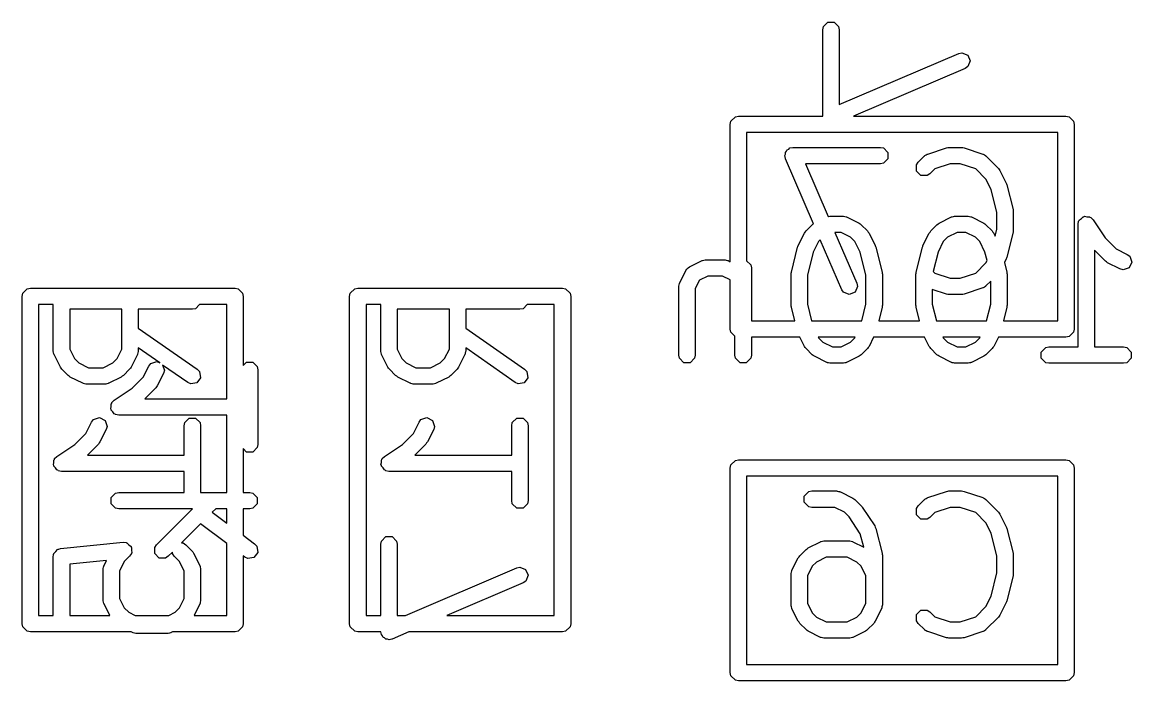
# Model space of a CAD drawing. Header units: inches. Extents: x 0.38 to 5.39, y 0.07 to 3.28.
# Drawn here: x 2.9493 to 3.2161, y 1.2697 to 1.4282 of the extents above; entities that cross this region are included whole.
import ezdxf

# ---------------------------------------------------------------- set-up
doc = ezdxf.new("R2010")
doc.units = ezdxf.units.IN
doc.header["$MEASUREMENT"] = 0
doc.layers.add('BLACK', color=250, linetype='CONTINUOUS')

msp = doc.modelspace()

# ---------------------------------------------------------------- linework, layer by layer
at = {"layer": 'BLACK', "linetype": 'CONTINUOUS'}
for p, q in [((3.14192, 1.42712), (3.14298, 1.42819)), ((3.14298, 1.42819), (3.14449, 1.42819)), ((3.14449, 1.42819), (3.14555, 1.42712)), ((3.14177, 1.42637), (3.14192, 1.42712)), ((3.14177, 1.40555), (3.14177, 1.42637)), ((3.14555, 1.42712), (3.1457, 1.42637)), ((3.1457, 1.42637), (3.1457, 1.40836)), ((3.1457, 1.40836), (3.17446, 1.42068)), ((3.17446, 1.42068), (3.17521, 1.42084)), ((3.17521, 1.42084), (3.17661, 1.42028)), ((3.17661, 1.42028), (3.1772, 1.4189)), ((3.17601, 1.41706), (3.14915, 1.40555)), ((3.17664, 1.4175), (3.17601, 1.41706)), ((3.1772, 1.4189), (3.17664, 1.4175)), ((3.11953, 1.40358), (3.11968, 1.40434)), ((3.11953, 1.37057), (3.11953, 1.40358)), ((3.11968, 1.40434), (3.12074, 1.4054)), ((3.12074, 1.4054), (3.1215, 1.40555)), ((3.1215, 1.40555), (3.14177, 1.40555)), ((3.14915, 1.40555), (3.20024, 1.40555)), ((3.20024, 1.40555), (3.20099, 1.4054)), ((3.20099, 1.4054), (3.20205, 1.40434)), ((3.20205, 1.40434), (3.2022, 1.40358)), ((3.2022, 1.40358), (3.2022, 1.35437)), ((3.12346, 1.40161), (3.12346, 1.3708)), ((3.19827, 1.40161), (3.12346, 1.40161)), ((3.19827, 1.35634), (3.19827, 1.40161)), ((3.13265, 1.39608), (3.1328, 1.39646)), ((3.1328, 1.39538), (3.13265, 1.39608)), ((3.1328, 1.39686), (3.13307, 1.39713)), ((3.1328, 1.39646), (3.1328, 1.39686)), ((3.13307, 1.39713), (3.13321, 1.39748)), ((3.13321, 1.39748), (3.13358, 1.39764)), ((3.13358, 1.39764), (3.13387, 1.39793)), ((3.13387, 1.39793), (3.13458, 1.39807)), ((3.13458, 1.39807), (3.1346, 1.39807)), ((3.1346, 1.39807), (3.1346, 1.39807)), ((3.1346, 1.39807), (3.13462, 1.39807)), ((3.13462, 1.39807), (3.15562, 1.39807)), ((3.15562, 1.39807), (3.15637, 1.39793)), ((3.15637, 1.39793), (3.15744, 1.39686)), ((3.15744, 1.39686), (3.15744, 1.39535)), ((3.16472, 1.3945), (3.16622, 1.396)), ((3.16622, 1.396), (3.16631, 1.39605)), ((3.16631, 1.39605), (3.16633, 1.39609)), ((3.16633, 1.39609), (3.1666, 1.39625)), ((3.1666, 1.39625), (3.16686, 1.39643)), ((3.16686, 1.39643), (3.16691, 1.39643)), ((3.16691, 1.39643), (3.16699, 1.39647)), ((3.16699, 1.39647), (3.17149, 1.39797)), ((3.17149, 1.39797), (3.17181, 1.39801)), ((3.17181, 1.39801), (3.17211, 1.39807)), ((3.17211, 1.39807), (3.17511, 1.39807)), ((3.17511, 1.39807), (3.17542, 1.39801)), ((3.17542, 1.39801), (3.17574, 1.39797)), ((3.17574, 1.39797), (3.18024, 1.39647)), ((3.18024, 1.39647), (3.18032, 1.39643)), ((3.18032, 1.39643), (3.18037, 1.39643)), ((3.18037, 1.39643), (3.18063, 1.39625)), ((3.18063, 1.39625), (3.1809, 1.39609)), ((3.1809, 1.39609), (3.18092, 1.39605)), ((3.18092, 1.39605), (3.18101, 1.396)), ((3.18101, 1.396), (3.18401, 1.393)), ((3.1328, 1.39535), (3.1328, 1.39538)), ((3.13281, 1.39535), (3.1328, 1.39535)), ((3.13281, 1.39533), (3.13281, 1.39535)), ((3.13952, 1.37967), (3.13281, 1.39533)), ((3.15562, 1.39414), (3.1376, 1.39414)), ((3.1376, 1.39414), (3.14305, 1.38143)), ((3.15637, 1.39429), (3.15562, 1.39414)), ((3.15744, 1.39535), (3.15637, 1.39429)), ((3.1643, 1.39386), (3.16472, 1.3945)), ((3.1643, 1.39235), (3.1643, 1.39386)), ((3.16868, 1.39289), (3.16751, 1.39171)), ((3.17243, 1.39414), (3.16868, 1.39289)), ((3.17479, 1.39414), (3.17243, 1.39414)), ((3.17855, 1.39289), (3.17479, 1.39414)), ((3.181, 1.39044), (3.17855, 1.39289)), ((3.18401, 1.393), (3.18418, 1.39274)), ((3.16536, 1.39129), (3.1643, 1.39235)), ((3.16687, 1.39129), (3.16536, 1.39129)), ((3.16751, 1.39171), (3.16687, 1.39129)), ((3.18226, 1.38792), (3.181, 1.39044)), ((3.18418, 1.39274), (3.18437, 1.39249)), ((3.18437, 1.39249), (3.18587, 1.38949)), ((3.18364, 1.38237), (3.18226, 1.38792)), ((3.18587, 1.38949), (3.18593, 1.38928)), ((3.18593, 1.38928), (3.18602, 1.38908)), ((3.18602, 1.38908), (3.18752, 1.38309)), ((3.18364, 1.37835), (3.18364, 1.38237)), ((3.18752, 1.38309), (3.18753, 1.38284)), ((3.18753, 1.38284), (3.18758, 1.38261)), ((3.18758, 1.38261), (3.18758, 1.37811)), ((3.13923, 1.37946), (3.13949, 1.37964)), ((3.13949, 1.37964), (3.13952, 1.37967)), ((3.14305, 1.38143), (3.14317, 1.38145)), ((3.14317, 1.38145), (3.14348, 1.38153)), ((3.14348, 1.38153), (3.14352, 1.38152)), ((3.14352, 1.38152), (3.14362, 1.38154)), ((3.14362, 1.38154), (3.14662, 1.38154)), ((3.14662, 1.38154), (3.14671, 1.38152)), ((3.14671, 1.38152), (3.14676, 1.38153)), ((3.14676, 1.38153), (3.14706, 1.38145)), ((3.14706, 1.38145), (3.14737, 1.38139)), ((3.14737, 1.38139), (3.1474, 1.38136)), ((3.1474, 1.38136), (3.1475, 1.38133)), ((3.1475, 1.38133), (3.1505, 1.37983)), ((3.1505, 1.37983), (3.15075, 1.37964)), ((3.15075, 1.37964), (3.15101, 1.37946)), ((3.16922, 1.37946), (3.16949, 1.37964)), ((3.16949, 1.37964), (3.16973, 1.37983)), ((3.16973, 1.37983), (3.17273, 1.38133)), ((3.17273, 1.38133), (3.17283, 1.38136)), ((3.17283, 1.38136), (3.17286, 1.38139)), ((3.17286, 1.38139), (3.17317, 1.38145)), ((3.17317, 1.38145), (3.17347, 1.38153)), ((3.17347, 1.38153), (3.17352, 1.38152)), ((3.17352, 1.38152), (3.17361, 1.38154)), ((3.17361, 1.38154), (3.17661, 1.38154)), ((3.17661, 1.38154), (3.17671, 1.38152)), ((3.17671, 1.38152), (3.17675, 1.38153)), ((3.17675, 1.38153), (3.17706, 1.38145)), ((3.17706, 1.38145), (3.17737, 1.38139)), ((3.17737, 1.38139), (3.1774, 1.38136)), ((3.1774, 1.38136), (3.17749, 1.38133)), ((3.17749, 1.38133), (3.18049, 1.37983)), ((3.18049, 1.37983), (3.18074, 1.37964)), ((3.18074, 1.37964), (3.18101, 1.37946)), ((3.20314, 1.37957), (3.20329, 1.38032)), ((3.20314, 1.35004), (3.20314, 1.37957)), ((3.20329, 1.38032), (3.20344, 1.38047)), ((3.20344, 1.38047), (3.20348, 1.38067)), ((3.20348, 1.38067), (3.20395, 1.38098)), ((3.20395, 1.38098), (3.20436, 1.38139)), ((3.20436, 1.38139), (3.20456, 1.38139)), ((3.20456, 1.38139), (3.20473, 1.3815)), ((3.20473, 1.3815), (3.20529, 1.38139)), ((3.20529, 1.38139), (3.20586, 1.38139)), ((3.20586, 1.38139), (3.20601, 1.38125)), ((3.20601, 1.38125), (3.20621, 1.38121)), ((3.20621, 1.38121), (3.20675, 1.38066)), ((3.20675, 1.38066), (3.20964, 1.37633)), ((3.13586, 1.37445), (3.13736, 1.37745)), ((3.13736, 1.37745), (3.13755, 1.3777)), ((3.13755, 1.3777), (3.13773, 1.37796)), ((3.13773, 1.37796), (3.13923, 1.37946)), ((3.14615, 1.3776), (3.14469, 1.3776)), ((3.14469, 1.3776), (3.14993, 1.36539)), ((3.14845, 1.37645), (3.14615, 1.3776)), ((3.15101, 1.37946), (3.15251, 1.37796)), ((3.15251, 1.37796), (3.15268, 1.3777)), ((3.15268, 1.3777), (3.15288, 1.37745)), ((3.15288, 1.37745), (3.15438, 1.37445)), ((3.16585, 1.37445), (3.16735, 1.37745)), ((3.16735, 1.37745), (3.16755, 1.3777)), ((3.16755, 1.3777), (3.16772, 1.37796)), ((3.16772, 1.37796), (3.16922, 1.37946)), ((3.17408, 1.3776), (3.17178, 1.37645)), ((3.17615, 1.3776), (3.17408, 1.3776)), ((3.17845, 1.37645), (3.17615, 1.3776)), ((3.18101, 1.37946), (3.18251, 1.37796)), ((3.18251, 1.37796), (3.18268, 1.3777)), ((3.18268, 1.3777), (3.18287, 1.37745)), ((3.18287, 1.37745), (3.18324, 1.37672)), ((3.18324, 1.37672), (3.18364, 1.37835)), ((3.18752, 1.37763), (3.18602, 1.37163)), ((3.18753, 1.37787), (3.18752, 1.37763)), ((3.18758, 1.37811), (3.18753, 1.37787)), ((3.13571, 1.37405), (3.1358, 1.37424)), ((3.1358, 1.37424), (3.13586, 1.37445)), ((3.14074, 1.37541), (3.13948, 1.37288)), ((3.14117, 1.37583), (3.14074, 1.37541)), ((3.14631, 1.36383), (3.14117, 1.37583)), ((3.1495, 1.37541), (3.14845, 1.37645)), ((3.15076, 1.37288), (3.1495, 1.37541)), ((3.15438, 1.37445), (3.15443, 1.37424)), ((3.15443, 1.37424), (3.15453, 1.37405)), ((3.16571, 1.37405), (3.1658, 1.37424)), ((3.1658, 1.37424), (3.16585, 1.37445)), ((3.17073, 1.37541), (3.16947, 1.37288)), ((3.17178, 1.37645), (3.17073, 1.37541)), ((3.1795, 1.37541), (3.17845, 1.37645)), ((3.18076, 1.37288), (3.1795, 1.37541)), ((3.20964, 1.37633), (3.21228, 1.37369)), ((3.13421, 1.36805), (3.13571, 1.37405)), ((3.13948, 1.37288), (3.13809, 1.36733)), ((3.15215, 1.36733), (3.15076, 1.37288)), ((3.15453, 1.37405), (3.15603, 1.36805)), ((3.16421, 1.36805), (3.16571, 1.37405)), ((3.16947, 1.37288), (3.1683, 1.36821)), ((3.18127, 1.37083), (3.18076, 1.37288)), ((3.18602, 1.37163), (3.18593, 1.37144)), ((3.20972, 1.37068), (3.20708, 1.37332)), ((3.20708, 1.37332), (3.20708, 1.35004)), ((3.21228, 1.37369), (3.21499, 1.37233)), ((3.21499, 1.37233), (3.2156, 1.37186)), ((3.2156, 1.37186), (3.21607, 1.37043)), ((3.1091, 1.36876), (3.10914, 1.36886)), ((3.10914, 1.36886), (3.10925, 1.36895)), ((3.10925, 1.36895), (3.10933, 1.36906)), ((3.10933, 1.36906), (3.10943, 1.36909)), ((3.10943, 1.36909), (3.10974, 1.36933)), ((3.10974, 1.36933), (3.11274, 1.37083)), ((3.11274, 1.37083), (3.11284, 1.37086)), ((3.11284, 1.37086), (3.11287, 1.37089)), ((3.11287, 1.37089), (3.11318, 1.37095)), ((3.11318, 1.37095), (3.11348, 1.37104)), ((3.11348, 1.37104), (3.11353, 1.37102)), ((3.11353, 1.37102), (3.11362, 1.37104)), ((3.11362, 1.37104), (3.11812, 1.37104)), ((3.11812, 1.37104), (3.11822, 1.37102)), ((3.11822, 1.37102), (3.11826, 1.37104)), ((3.11826, 1.37104), (3.11857, 1.37095)), ((3.11857, 1.37095), (3.11887, 1.37089)), ((3.11887, 1.37089), (3.11891, 1.37086)), ((3.11891, 1.37086), (3.119, 1.37083)), ((3.119, 1.37083), (3.11953, 1.37057)), ((3.12346, 1.3708), (3.12444, 1.36983)), ((3.12444, 1.36983), (3.12459, 1.36907)), ((3.12459, 1.36907), (3.12459, 1.35634)), ((3.17855, 1.36783), (3.181, 1.37028)), ((3.181, 1.37028), (3.18127, 1.37083)), ((3.18587, 1.37123), (3.18544, 1.37037)), ((3.18544, 1.37037), (3.18602, 1.36805)), ((3.18593, 1.37144), (3.18587, 1.37123)), ((3.20998, 1.3705), (3.20972, 1.37068)), ((3.21023, 1.37031), (3.20998, 1.3705)), ((3.21323, 1.36881), (3.21023, 1.37031)), ((3.21397, 1.36861), (3.21323, 1.36881)), ((3.2154, 1.36909), (3.21397, 1.36861)), ((3.21607, 1.37043), (3.2154, 1.36909)), ((3.10736, 1.36545), (3.10886, 1.36845)), ((3.10886, 1.36845), (3.1091, 1.36876)), ((3.11409, 1.3671), (3.11209, 1.36611)), ((3.11766, 1.3671), (3.11409, 1.3671)), ((3.11953, 1.36617), (3.11766, 1.3671)), ((3.11953, 1.35437), (3.11953, 1.36617)), ((3.13415, 1.36757), (3.1342, 1.36781)), ((3.13415, 1.36007), (3.13415, 1.36757)), ((3.1342, 1.36781), (3.13421, 1.36805)), ((3.13809, 1.36733), (3.13809, 1.36032)), ((3.15215, 1.36032), (3.15215, 1.36733)), ((3.15603, 1.36805), (3.15604, 1.36781)), ((3.15604, 1.36781), (3.15609, 1.36757)), ((3.15609, 1.36757), (3.15609, 1.36007)), ((3.16415, 1.36757), (3.16419, 1.36781)), ((3.16415, 1.36007), (3.16415, 1.36757)), ((3.16419, 1.36781), (3.16421, 1.36805)), ((3.1683, 1.36821), (3.16868, 1.36783)), ((3.16868, 1.36783), (3.17243, 1.36658)), ((3.17243, 1.36658), (3.17479, 1.36658)), ((3.17479, 1.36658), (3.17855, 1.36783)), ((3.18602, 1.36805), (3.18603, 1.36781)), ((3.18603, 1.36781), (3.18608, 1.36757)), ((3.18608, 1.36757), (3.18608, 1.36007)), ((2.9494, 1.36296), (2.95047, 1.36402)), ((2.95047, 1.36402), (2.95122, 1.36417)), ((2.95122, 1.36417), (3.00043, 1.36417)), ((3.00043, 1.36417), (3.00119, 1.36402)), ((3.00119, 1.36402), (3.00225, 1.36296)), ((3.02814, 1.36296), (3.02921, 1.36402)), ((3.02921, 1.36402), (3.02996, 1.36417)), ((3.02996, 1.36417), (3.07917, 1.36417)), ((3.07917, 1.36417), (3.07993, 1.36402)), ((3.07993, 1.36402), (3.08099, 1.36296)), ((3.10715, 1.36457), (3.10717, 1.36467)), ((3.10715, 1.34807), (3.10715, 1.36457)), ((3.10716, 1.36471), (3.10724, 1.36502)), ((3.10717, 1.36467), (3.10716, 1.36471)), ((3.10724, 1.36502), (3.1073, 1.36533)), ((3.1073, 1.36533), (3.10734, 1.36536)), ((3.10734, 1.36536), (3.10736, 1.36545)), ((3.11209, 1.36611), (3.11109, 1.36411)), ((3.11109, 1.36411), (3.11109, 1.34807)), ((3.14674, 1.3632), (3.14631, 1.36383)), ((3.15009, 1.36463), (3.14953, 1.36324)), ((3.14993, 1.36539), (3.15009, 1.36463)), ((3.17149, 1.36274), (3.16808, 1.36388)), ((3.16808, 1.36388), (3.16808, 1.36032)), ((3.18024, 1.36424), (3.17574, 1.36274)), ((3.18032, 1.36429), (3.18024, 1.36424)), ((3.18037, 1.36429), (3.18032, 1.36429)), ((3.18063, 1.36447), (3.18037, 1.36429)), ((3.1809, 1.36462), (3.18063, 1.36447)), ((3.18092, 1.36466), (3.1809, 1.36462)), ((3.18101, 1.36472), (3.18092, 1.36466)), ((3.18214, 1.36586), (3.18101, 1.36472)), ((3.18214, 1.36032), (3.18214, 1.36586)), ((2.94925, 1.3622), (2.9494, 1.36296)), ((2.94925, 1.28346), (2.94925, 1.3622)), ((3.00225, 1.36296), (3.0024, 1.3622)), ((3.0024, 1.3622), (3.0024, 1.34558)), ((3.02799, 1.3622), (3.02814, 1.36296)), ((3.02799, 1.28346), (3.02799, 1.3622)), ((3.08099, 1.36296), (3.08114, 1.3622)), ((3.08114, 1.3622), (3.08114, 1.28346)), ((3.14814, 1.36264), (3.14674, 1.3632)), ((3.14953, 1.36324), (3.14814, 1.36264)), ((3.17181, 1.3627), (3.17149, 1.36274)), ((3.17211, 1.36264), (3.17181, 1.3627)), ((3.17511, 1.36264), (3.17211, 1.36264)), ((3.17542, 1.3627), (3.17511, 1.36264)), ((3.17574, 1.36274), (3.17542, 1.3627)), ((2.95319, 1.36024), (2.95319, 1.28543)), ((2.95673, 1.36024), (2.95319, 1.36024)), ((2.95673, 1.34908), (2.95673, 1.36024)), ((2.97323, 1.35911), (2.96067, 1.35911)), ((2.96067, 1.35911), (2.96067, 1.34955)), ((2.97323, 1.34955), (2.97323, 1.35911)), ((2.99019, 1.35911), (2.97716, 1.35911)), ((2.97716, 1.35911), (2.97716, 1.35461)), ((2.99095, 1.35926), (2.99019, 1.35911)), ((2.99192, 1.36024), (2.99095, 1.35926)), ((2.99846, 1.36024), (2.99192, 1.36024)), ((2.99846, 1.33755), (2.99846, 1.36024)), ((3.03547, 1.36024), (3.03193, 1.36024)), ((3.03193, 1.36024), (3.03193, 1.28543)), ((3.03547, 1.34908), (3.03547, 1.36024)), ((3.05197, 1.35911), (3.03941, 1.35911)), ((3.03941, 1.35911), (3.03941, 1.34955)), ((3.05197, 1.34955), (3.05197, 1.35911)), ((3.06893, 1.35911), (3.0559, 1.35911)), ((3.0559, 1.35911), (3.0559, 1.35461)), ((3.06969, 1.35926), (3.06893, 1.35911)), ((3.07066, 1.36024), (3.06969, 1.35926)), ((3.0772, 1.36024), (3.07066, 1.36024)), ((3.0772, 1.28543), (3.0772, 1.36024)), ((3.1342, 1.35984), (3.13415, 1.36007)), ((3.13421, 1.3596), (3.1342, 1.35984)), ((3.13502, 1.35634), (3.13421, 1.3596)), ((3.13809, 1.36032), (3.13908, 1.35634)), ((3.15115, 1.35634), (3.15215, 1.36032)), ((3.15603, 1.3596), (3.15521, 1.35634)), ((3.15604, 1.35984), (3.15603, 1.3596)), ((3.15609, 1.36007), (3.15604, 1.35984)), ((3.16419, 1.35984), (3.16415, 1.36007)), ((3.16421, 1.3596), (3.16419, 1.35984)), ((3.16502, 1.35634), (3.16421, 1.3596)), ((3.16808, 1.36032), (3.16908, 1.35634)), ((3.18115, 1.35634), (3.18214, 1.36032)), ((3.18602, 1.3596), (3.18521, 1.35634)), ((3.18603, 1.35984), (3.18602, 1.3596)), ((3.18608, 1.36007), (3.18603, 1.35984)), ((3.12459, 1.35634), (3.13502, 1.35634)), ((3.13908, 1.35634), (3.15115, 1.35634)), ((3.15521, 1.35634), (3.16502, 1.35634)), ((3.16908, 1.35634), (3.18115, 1.35634)), ((3.18521, 1.35634), (3.19827, 1.35634)), ((2.97716, 1.35461), (2.99132, 1.34469)), ((3.0559, 1.35461), (3.07006, 1.34469)), ((3.11968, 1.35362), (3.11953, 1.35437)), ((3.12065, 1.35264), (3.11968, 1.35362)), ((3.20205, 1.35362), (3.20099, 1.35255)), ((3.2022, 1.35437), (3.20205, 1.35362)), ((3.12065, 1.34807), (3.12065, 1.35264)), ((3.13625, 1.3524), (3.12459, 1.3524)), ((3.12459, 1.3524), (3.12459, 1.34807)), ((3.13736, 1.35019), (3.13625, 1.3524)), ((3.13755, 1.34995), (3.13736, 1.35019)), ((3.14066, 1.3524), (3.14074, 1.35224)), ((3.14958, 1.3524), (3.14066, 1.3524)), ((3.14074, 1.35224), (3.14178, 1.35119)), ((3.14178, 1.35119), (3.14408, 1.35004)), ((3.14615, 1.35004), (3.14845, 1.35119)), ((3.14845, 1.35119), (3.1495, 1.35224)), ((3.1495, 1.35224), (3.14958, 1.3524)), ((3.15288, 1.35019), (3.15268, 1.34995)), ((3.15398, 1.3524), (3.15288, 1.35019)), ((3.16625, 1.3524), (3.15398, 1.3524)), ((3.16735, 1.35019), (3.16625, 1.3524)), ((3.16755, 1.34995), (3.16735, 1.35019)), ((3.17065, 1.3524), (3.17073, 1.35224)), ((3.17958, 1.3524), (3.17065, 1.3524)), ((3.17073, 1.35224), (3.17178, 1.35119)), ((3.17178, 1.35119), (3.17408, 1.35004)), ((3.17615, 1.35004), (3.17845, 1.35119)), ((3.17845, 1.35119), (3.1795, 1.35224)), ((3.1795, 1.35224), (3.17958, 1.3524)), ((3.18287, 1.35019), (3.18268, 1.34995)), ((3.18398, 1.3524), (3.18287, 1.35019)), ((3.20024, 1.3524), (3.18398, 1.3524)), ((3.20099, 1.35255), (3.20024, 1.3524)), ((2.95675, 1.34898), (2.95673, 1.34908)), ((2.95673, 1.34894), (2.95675, 1.34898)), ((2.95682, 1.34864), (2.95673, 1.34894)), ((2.95688, 1.34833), (2.95682, 1.34864)), ((2.95691, 1.3483), (2.95688, 1.34833)), ((2.95694, 1.3482), (2.95691, 1.3483)), ((2.95844, 1.3452), (2.95694, 1.3482)), ((2.96067, 1.34955), (2.96181, 1.34725)), ((2.97208, 1.34725), (2.97323, 1.34955)), ((2.97696, 1.3482), (2.97546, 1.3452)), ((2.97698, 1.3483), (2.97696, 1.3482)), ((2.97701, 1.34833), (2.97698, 1.3483)), ((2.97707, 1.34864), (2.97701, 1.34833)), ((2.97716, 1.34894), (2.97707, 1.34864)), ((2.97716, 1.34908), (2.97714, 1.34898)), ((2.97714, 1.34898), (2.97716, 1.34894)), ((2.98231, 1.3462), (2.97716, 1.3498)), ((2.97716, 1.3498), (2.97716, 1.34908)), ((3.03549, 1.34898), (3.03547, 1.34908)), ((3.03547, 1.34894), (3.03549, 1.34898)), ((3.03556, 1.34864), (3.03547, 1.34894)), ((3.03562, 1.34833), (3.03556, 1.34864)), ((3.03565, 1.3483), (3.03562, 1.34833)), ((3.03568, 1.3482), (3.03565, 1.3483)), ((3.03718, 1.3452), (3.03568, 1.3482)), ((3.03941, 1.34955), (3.04055, 1.34725)), ((3.05082, 1.34725), (3.05197, 1.34955)), ((3.0557, 1.3482), (3.0542, 1.3452)), ((3.05572, 1.3483), (3.0557, 1.3482)), ((3.05575, 1.34833), (3.05572, 1.3483)), ((3.05581, 1.34864), (3.05575, 1.34833)), ((3.0559, 1.34894), (3.05581, 1.34864)), ((3.0559, 1.34908), (3.05588, 1.34898)), ((3.05588, 1.34898), (3.0559, 1.34894)), ((3.0678, 1.34147), (3.0559, 1.3498)), ((3.0559, 1.3498), (3.0559, 1.34908)), ((3.1073, 1.34732), (3.10715, 1.34807)), ((3.11109, 1.34807), (3.11094, 1.34732)), ((3.1208, 1.34732), (3.12065, 1.34807)), ((3.12459, 1.34807), (3.12444, 1.34732)), ((3.13773, 1.34968), (3.13755, 1.34995)), ((3.13923, 1.34818), (3.13773, 1.34968)), ((3.13949, 1.34801), (3.13923, 1.34818)), ((3.13974, 1.34781), (3.13949, 1.34801)), ((3.14274, 1.34631), (3.13974, 1.34781)), ((3.14408, 1.35004), (3.14615, 1.35004)), ((3.1505, 1.34781), (3.1475, 1.34631)), ((3.15075, 1.34801), (3.1505, 1.34781)), ((3.15101, 1.34818), (3.15075, 1.34801)), ((3.15251, 1.34968), (3.15101, 1.34818)), ((3.15268, 1.34995), (3.15251, 1.34968)), ((3.16772, 1.34968), (3.16755, 1.34995)), ((3.16922, 1.34818), (3.16772, 1.34968)), ((3.16949, 1.34801), (3.16922, 1.34818)), ((3.16973, 1.34781), (3.16949, 1.34801)), ((3.17273, 1.34631), (3.16973, 1.34781)), ((3.17408, 1.35004), (3.17615, 1.35004)), ((3.18049, 1.34781), (3.17749, 1.34631)), ((3.18074, 1.34801), (3.18049, 1.34781)), ((3.18101, 1.34818), (3.18074, 1.34801)), ((3.18251, 1.34968), (3.18101, 1.34818)), ((3.18268, 1.34995), (3.18251, 1.34968)), ((3.19429, 1.34883), (3.19536, 1.34989)), ((3.19429, 1.34732), (3.19429, 1.34883)), ((3.19536, 1.34989), (3.19611, 1.35004)), ((3.19611, 1.35004), (3.20314, 1.35004)), ((3.20708, 1.35004), (3.21411, 1.35004)), ((3.21411, 1.35004), (3.21486, 1.34989)), ((3.21486, 1.34989), (3.21593, 1.34883)), ((3.21593, 1.34883), (3.21593, 1.34732)), ((2.95863, 1.34495), (2.95844, 1.3452)), ((2.9588, 1.34469), (2.95863, 1.34495)), ((2.96181, 1.34725), (2.96286, 1.3462)), ((2.96286, 1.3462), (2.96516, 1.34505)), ((2.96516, 1.34505), (2.96873, 1.34505)), ((2.96873, 1.34505), (2.97103, 1.3462)), ((2.97103, 1.3462), (2.97208, 1.34725)), ((2.97526, 1.34495), (2.97509, 1.34469)), ((2.97546, 1.3452), (2.97526, 1.34495)), ((2.97836, 1.34275), (2.97971, 1.34546)), ((2.97971, 1.34546), (2.98019, 1.34607)), ((2.98019, 1.34607), (2.98161, 1.34655)), ((2.98161, 1.34655), (2.98231, 1.3462)), ((2.98906, 1.34147), (2.98302, 1.3457)), ((2.98302, 1.3457), (2.98344, 1.34444)), ((3.0024, 1.34558), (3.00322, 1.3464)), ((3.00322, 1.3464), (3.00473, 1.3464)), ((3.00473, 1.3464), (3.00579, 1.34534)), ((3.00579, 1.34534), (3.00594, 1.34458)), ((3.03737, 1.34495), (3.03718, 1.3452)), ((3.03754, 1.34469), (3.03737, 1.34495)), ((3.04055, 1.34725), (3.0416, 1.3462)), ((3.0416, 1.3462), (3.0439, 1.34505)), ((3.0439, 1.34505), (3.04747, 1.34505)), ((3.04747, 1.34505), (3.04977, 1.3462)), ((3.04977, 1.3462), (3.05082, 1.34725)), ((3.054, 1.34495), (3.05383, 1.34469)), ((3.0542, 1.3452), (3.054, 1.34495)), ((3.10837, 1.34626), (3.1073, 1.34732)), ((3.10988, 1.34626), (3.10837, 1.34626)), ((3.11094, 1.34732), (3.10988, 1.34626)), ((3.12187, 1.34626), (3.1208, 1.34732)), ((3.12337, 1.34626), (3.12187, 1.34626)), ((3.12444, 1.34732), (3.12337, 1.34626)), ((3.14283, 1.34629), (3.14274, 1.34631)), ((3.14286, 1.34626), (3.14283, 1.34629)), ((3.14317, 1.34619), (3.14286, 1.34626)), ((3.14348, 1.34611), (3.14317, 1.34619)), ((3.14352, 1.34613), (3.14348, 1.34611)), ((3.14362, 1.34611), (3.14352, 1.34613)), ((3.14662, 1.34611), (3.14362, 1.34611)), ((3.14671, 1.34613), (3.14662, 1.34611)), ((3.14676, 1.34611), (3.14671, 1.34613)), ((3.14706, 1.34619), (3.14676, 1.34611)), ((3.14737, 1.34626), (3.14706, 1.34619)), ((3.1474, 1.34629), (3.14737, 1.34626)), ((3.1475, 1.34631), (3.1474, 1.34629)), ((3.17283, 1.34629), (3.17273, 1.34631)), ((3.17286, 1.34626), (3.17283, 1.34629)), ((3.17317, 1.34619), (3.17286, 1.34626)), ((3.17347, 1.34611), (3.17317, 1.34619)), ((3.17352, 1.34613), (3.17347, 1.34611)), ((3.17361, 1.34611), (3.17352, 1.34613)), ((3.17661, 1.34611), (3.17361, 1.34611)), ((3.17671, 1.34613), (3.17661, 1.34611)), ((3.17675, 1.34611), (3.17671, 1.34613)), ((3.17706, 1.34619), (3.17675, 1.34611)), ((3.17737, 1.34626), (3.17706, 1.34619)), ((3.1774, 1.34629), (3.17737, 1.34626)), ((3.17749, 1.34631), (3.1774, 1.34629)), ((3.19536, 1.34626), (3.19429, 1.34732)), ((3.19611, 1.34611), (3.19536, 1.34626)), ((3.21411, 1.34611), (3.19611, 1.34611)), ((3.21486, 1.34626), (3.21411, 1.34611)), ((3.21593, 1.34732), (3.21486, 1.34626)), ((2.9603, 1.34319), (2.9588, 1.34469)), ((2.96057, 1.34301), (2.9603, 1.34319)), ((2.96082, 1.34282), (2.96057, 1.34301)), ((2.96382, 1.34132), (2.96082, 1.34282)), ((2.97308, 1.34282), (2.97008, 1.34132)), ((2.97332, 1.34301), (2.97308, 1.34282)), ((2.97359, 1.34319), (2.97332, 1.34301)), ((2.97509, 1.34469), (2.97359, 1.34319)), ((2.97572, 1.34011), (2.97836, 1.34275)), ((2.98324, 1.3437), (2.98174, 1.3407)), ((2.98344, 1.34444), (2.98324, 1.3437)), ((2.99211, 1.34266), (2.99125, 1.34142)), ((2.99132, 1.34469), (2.99185, 1.34414)), ((2.99185, 1.34414), (2.99211, 1.34266)), ((3.00594, 1.34458), (3.00594, 1.32658)), ((3.03904, 1.34319), (3.03754, 1.34469)), ((3.03931, 1.34301), (3.03904, 1.34319)), ((3.03956, 1.34282), (3.03931, 1.34301)), ((3.04256, 1.34132), (3.03956, 1.34282)), ((3.05182, 1.34282), (3.04882, 1.34132)), ((3.05206, 1.34301), (3.05182, 1.34282)), ((3.05233, 1.34319), (3.05206, 1.34301)), ((3.05383, 1.34469), (3.05233, 1.34319)), ((3.07085, 1.34266), (3.06999, 1.34142)), ((3.07006, 1.34469), (3.07059, 1.34414)), ((3.07059, 1.34414), (3.07085, 1.34266)), ((2.96391, 1.3413), (2.96382, 1.34132)), ((2.96394, 1.34126), (2.96391, 1.3413)), ((2.96425, 1.3412), (2.96394, 1.34126)), ((2.96456, 1.34112), (2.96425, 1.3412)), ((2.9646, 1.34113), (2.96456, 1.34112)), ((2.9647, 1.34111), (2.9646, 1.34113)), ((2.9692, 1.34111), (2.9647, 1.34111)), ((2.96929, 1.34113), (2.9692, 1.34111)), ((2.96933, 1.34112), (2.96929, 1.34113)), ((2.96964, 1.3412), (2.96933, 1.34112)), ((2.96995, 1.34126), (2.96964, 1.3412)), ((2.96998, 1.3413), (2.96995, 1.34126)), ((2.97008, 1.34132), (2.96998, 1.3413)), ((2.97138, 1.33722), (2.97572, 1.34011)), ((2.98137, 1.34019), (2.97873, 1.33755)), ((2.98154, 1.34045), (2.98137, 1.34019)), ((2.98174, 1.3407), (2.98154, 1.34045)), ((2.98977, 1.34116), (2.98906, 1.34147)), ((2.99125, 1.34142), (2.98977, 1.34116)), ((3.04265, 1.3413), (3.04256, 1.34132)), ((3.04268, 1.34126), (3.04265, 1.3413)), ((3.04299, 1.3412), (3.04268, 1.34126)), ((3.0433, 1.34112), (3.04299, 1.3412)), ((3.04334, 1.34113), (3.0433, 1.34112)), ((3.04344, 1.34111), (3.04334, 1.34113)), ((3.04794, 1.34111), (3.04344, 1.34111)), ((3.04803, 1.34113), (3.04794, 1.34111)), ((3.04808, 1.34112), (3.04803, 1.34113)), ((3.04838, 1.3412), (3.04808, 1.34112)), ((3.04869, 1.34126), (3.04838, 1.3412)), ((3.04872, 1.3413), (3.04869, 1.34126)), ((3.04882, 1.34132), (3.04872, 1.3413)), ((3.06851, 1.34116), (3.0678, 1.34147)), ((3.06999, 1.34142), (3.06851, 1.34116)), ((2.97084, 1.33668), (2.97138, 1.33722)), ((2.97873, 1.33755), (2.99846, 1.33755)), ((2.97055, 1.3352), (2.97066, 1.33576)), ((2.97066, 1.33503), (2.97055, 1.3352)), ((2.97066, 1.33634), (2.9708, 1.33648)), ((2.97066, 1.33576), (2.97066, 1.33634)), ((2.97066, 1.33483), (2.97066, 1.33503)), ((2.97106, 1.33442), (2.97066, 1.33483)), ((2.9708, 1.33648), (2.97084, 1.33668)), ((2.97138, 1.33395), (2.97106, 1.33442)), ((2.96458, 1.32925), (2.96593, 1.33196)), ((2.96593, 1.33196), (2.96641, 1.33257)), ((2.96641, 1.33257), (2.96784, 1.33305)), ((2.96784, 1.33305), (2.96918, 1.33237)), ((2.96918, 1.33237), (2.96966, 1.33094)), ((2.97158, 1.33391), (2.97138, 1.33395)), ((2.97172, 1.33376), (2.97158, 1.33391)), ((2.97248, 1.33361), (2.97172, 1.33376)), ((2.99846, 1.33361), (2.97248, 1.33361)), ((2.98822, 1.33108), (2.98837, 1.33184)), ((2.98837, 1.33184), (2.98944, 1.3329)), ((2.98944, 1.3329), (2.99095, 1.3329)), ((2.99095, 1.3329), (2.99201, 1.33184)), ((2.99201, 1.33184), (2.99216, 1.33108)), ((2.99846, 1.31505), (2.99846, 1.33361)), ((3.04332, 1.32925), (3.04467, 1.33196)), ((3.04467, 1.33196), (3.04515, 1.33257)), ((3.04515, 1.33257), (3.04658, 1.33305)), ((3.04658, 1.33305), (3.04792, 1.33237)), ((3.04792, 1.33237), (3.0484, 1.33094)), ((3.06696, 1.33108), (3.06711, 1.33184)), ((3.06711, 1.33184), (3.06818, 1.3329)), ((3.06818, 1.3329), (3.06969, 1.3329)), ((3.06969, 1.3329), (3.07075, 1.33184)), ((3.07075, 1.33184), (3.0709, 1.33108)), ((2.96194, 1.32661), (2.96458, 1.32925)), ((2.96946, 1.3302), (2.96796, 1.3272)), ((2.96966, 1.33094), (2.96946, 1.3302)), ((2.98822, 1.32405), (2.98822, 1.33108)), ((2.99216, 1.33108), (2.99216, 1.31505)), ((3.04068, 1.32661), (3.04332, 1.32925)), ((3.0482, 1.3302), (3.0467, 1.3272)), ((3.0484, 1.33094), (3.0482, 1.3302)), ((3.06696, 1.32405), (3.06696, 1.33108)), ((3.0709, 1.33108), (3.0709, 1.31309)), ((2.9576, 1.32372), (2.96194, 1.32661)), ((2.96759, 1.32669), (2.96495, 1.32405)), ((2.96776, 1.32695), (2.96759, 1.32669)), ((2.96796, 1.3272), (2.96776, 1.32695)), ((3.00594, 1.32658), (3.00579, 1.32583)), ((3.03634, 1.32372), (3.04068, 1.32661)), ((3.04633, 1.32669), (3.04369, 1.32405)), ((3.0465, 1.32695), (3.04633, 1.32669)), ((3.0467, 1.3272), (3.0465, 1.32695)), ((2.95706, 1.32318), (2.9576, 1.32372)), ((2.96495, 1.32405), (2.98822, 1.32405)), ((3.00322, 1.32477), (3.0024, 1.32558)), ((3.0024, 1.32558), (3.0024, 1.31505)), ((3.00473, 1.32477), (3.00322, 1.32477)), ((3.00579, 1.32583), (3.00473, 1.32477)), ((3.0358, 1.32318), (3.03634, 1.32372)), ((3.04369, 1.32405), (3.06696, 1.32405)), ((2.95677, 1.3217), (2.95688, 1.32226)), ((2.95688, 1.32153), (2.95677, 1.3217)), ((2.95688, 1.32284), (2.95702, 1.32298)), ((2.95688, 1.32226), (2.95688, 1.32284)), ((2.95688, 1.32133), (2.95688, 1.32153)), ((2.95728, 1.32093), (2.95688, 1.32133)), ((2.95702, 1.32298), (2.95706, 1.32318)), ((2.9576, 1.32045), (2.95728, 1.32093)), ((3.03551, 1.3217), (3.03562, 1.32226)), ((3.03562, 1.32153), (3.03551, 1.3217)), ((3.03562, 1.32284), (3.03576, 1.32298)), ((3.03562, 1.32226), (3.03562, 1.32284)), ((3.03562, 1.32133), (3.03562, 1.32153)), ((3.03602, 1.32093), (3.03562, 1.32133)), ((3.03576, 1.32298), (3.0358, 1.32318)), ((3.03634, 1.32045), (3.03602, 1.32093)), ((3.11953, 1.32091), (3.11968, 1.32166)), ((3.11953, 1.27169), (3.11953, 1.32091)), ((3.11968, 1.32166), (3.12074, 1.32272)), ((3.12074, 1.32272), (3.1215, 1.32287)), ((3.1215, 1.32287), (3.20024, 1.32287)), ((3.20024, 1.32287), (3.20099, 1.32272)), ((3.20099, 1.32272), (3.20205, 1.32166)), ((3.20205, 1.32166), (3.2022, 1.32091)), ((3.2022, 1.32091), (3.2022, 1.27169)), ((2.9578, 1.32041), (2.9576, 1.32045)), ((2.95794, 1.32027), (2.9578, 1.32041)), ((2.9587, 1.32012), (2.95794, 1.32027)), ((2.98822, 1.32012), (2.9587, 1.32012)), ((2.98822, 1.31505), (2.98822, 1.32012)), ((3.03654, 1.32041), (3.03634, 1.32045)), ((3.03668, 1.32027), (3.03654, 1.32041)), ((3.03744, 1.32012), (3.03668, 1.32027)), ((3.06696, 1.32012), (3.03744, 1.32012)), ((3.06696, 1.31309), (3.06696, 1.32012)), ((3.12346, 1.31894), (3.12346, 1.27366)), ((3.19827, 1.31894), (3.12346, 1.31894)), ((3.19827, 1.27366), (3.19827, 1.31894)), ((2.97066, 1.31384), (2.97172, 1.3149)), ((2.97066, 1.31233), (2.97066, 1.31384)), ((2.97172, 1.3149), (2.97248, 1.31505)), ((2.97248, 1.31505), (2.98822, 1.31505)), ((2.99216, 1.31505), (2.99846, 1.31505)), ((3.0024, 1.31505), (3.00397, 1.31505)), ((3.00397, 1.31505), (3.00473, 1.3149)), ((3.00473, 1.3149), (3.00579, 1.31384)), ((3.00579, 1.31384), (3.00579, 1.31233)), ((3.06711, 1.31233), (3.06696, 1.31309)), ((3.0709, 1.31309), (3.07075, 1.31233)), ((3.1373, 1.31418), (3.13837, 1.31525)), ((3.1373, 1.31268), (3.1373, 1.31418)), ((3.13837, 1.31525), (3.13912, 1.3154)), ((3.13912, 1.3154), (3.14512, 1.3154)), ((3.14512, 1.3154), (3.14521, 1.31538)), ((3.14521, 1.31538), (3.14526, 1.31539)), ((3.14526, 1.31539), (3.14556, 1.31531)), ((3.14556, 1.31531), (3.14587, 1.31525)), ((3.14587, 1.31525), (3.1459, 1.31522)), ((3.1459, 1.31522), (3.146, 1.31519)), ((3.146, 1.31519), (3.149, 1.31369)), ((3.149, 1.31369), (3.14925, 1.3135)), ((3.14925, 1.3135), (3.14951, 1.31332)), ((3.14951, 1.31332), (3.15101, 1.31182)), ((3.16472, 1.31182), (3.16622, 1.31332)), ((3.16622, 1.31332), (3.16631, 1.31338)), ((3.16631, 1.31338), (3.16633, 1.31342)), ((3.16633, 1.31342), (3.1666, 1.31357)), ((3.1666, 1.31357), (3.16686, 1.31375)), ((3.16686, 1.31375), (3.16691, 1.31375)), ((3.16691, 1.31375), (3.16699, 1.3138)), ((3.16699, 1.3138), (3.17149, 1.3153)), ((3.17149, 1.3153), (3.17181, 1.31534)), ((3.17181, 1.31534), (3.17211, 1.3154)), ((3.17211, 1.3154), (3.17511, 1.3154)), ((3.17511, 1.3154), (3.17542, 1.31534)), ((3.17542, 1.31534), (3.17574, 1.3153)), ((3.17574, 1.3153), (3.18024, 1.3138)), ((3.18024, 1.3138), (3.18032, 1.31375)), ((3.18032, 1.31375), (3.18037, 1.31375)), ((3.18037, 1.31375), (3.18063, 1.31357)), ((3.18063, 1.31357), (3.1809, 1.31342)), ((3.1809, 1.31342), (3.18092, 1.31338)), ((3.18092, 1.31338), (3.18101, 1.31332)), ((3.18101, 1.31332), (3.18401, 1.31032)), ((2.97172, 1.31127), (2.97066, 1.31233)), ((2.97248, 1.31112), (2.97172, 1.31127)), ((2.99022, 1.31112), (2.97248, 1.31112)), ((2.98158, 1.30248), (2.99022, 1.31112)), ((2.99579, 1.31112), (2.99497, 1.3103)), ((2.99497, 1.3103), (2.99846, 1.30768)), ((2.99846, 1.31112), (2.99579, 1.31112)), ((2.99846, 1.30768), (2.99846, 1.31112)), ((3.00397, 1.31112), (3.0024, 1.31112)), ((3.0024, 1.31112), (3.0024, 1.30473)), ((3.00473, 1.31127), (3.00397, 1.31112)), ((3.00579, 1.31233), (3.00473, 1.31127)), ((3.06818, 1.31127), (3.06711, 1.31233)), ((3.06969, 1.31127), (3.06818, 1.31127)), ((3.07075, 1.31233), (3.06969, 1.31127)), ((3.13837, 1.31161), (3.1373, 1.31268)), ((3.13912, 1.31146), (3.13837, 1.31161)), ((3.14465, 1.31146), (3.13912, 1.31146)), ((3.14695, 1.31031), (3.14465, 1.31146)), ((3.14809, 1.30918), (3.14695, 1.31031)), ((3.15101, 1.31182), (3.15112, 1.31166)), ((3.15112, 1.31166), (3.15126, 1.31152)), ((3.15126, 1.31152), (3.15426, 1.30702)), ((3.1643, 1.31118), (3.16472, 1.31182)), ((3.1643, 1.30968), (3.1643, 1.31118)), ((3.16868, 1.31021), (3.16751, 1.30904)), ((3.17243, 1.31146), (3.16868, 1.31021)), ((3.17479, 1.31146), (3.17243, 1.31146)), ((3.17855, 1.31021), (3.17479, 1.31146)), ((3.181, 1.30776), (3.17855, 1.31021)), ((3.18401, 1.31032), (3.18418, 1.31006)), ((2.99216, 1.30749), (2.98758, 1.30291)), ((2.99846, 1.30276), (2.99216, 1.30749)), ((3.15079, 1.30512), (3.14809, 1.30918)), ((3.16536, 1.30861), (3.1643, 1.30968)), ((3.16687, 1.30861), (3.16536, 1.30861)), ((3.16751, 1.30904), (3.16687, 1.30861)), ((3.18226, 1.30524), (3.181, 1.30776)), ((3.18418, 1.31006), (3.18437, 1.30981)), ((3.18437, 1.30981), (3.18587, 1.30681)), ((3.1516, 1.30189), (3.15079, 1.30512)), ((3.15426, 1.30702), (3.15438, 1.30671)), ((3.15438, 1.30671), (3.15453, 1.30641)), ((3.15453, 1.30641), (3.15603, 1.30041)), ((3.18364, 1.29969), (3.18226, 1.30524)), ((3.18587, 1.30681), (3.18593, 1.3066)), ((3.18593, 1.3066), (3.18602, 1.30641)), ((3.18602, 1.30641), (3.18752, 1.30041)), ((2.9585, 1.30155), (2.9735, 1.30305)), ((2.9735, 1.30305), (2.97426, 1.30297)), ((2.97426, 1.30297), (2.97434, 1.30291)), ((2.97434, 1.30291), (2.97445, 1.30291)), ((2.97445, 1.30291), (2.97492, 1.30244)), ((2.97492, 1.30244), (2.97543, 1.30202)), ((2.98116, 1.30184), (2.98158, 1.30248)), ((2.98758, 1.30291), (2.98795, 1.30291)), ((2.98795, 1.30291), (2.98859, 1.30248)), ((2.98859, 1.30248), (2.99008, 1.30098)), ((2.99846, 1.28543), (2.99846, 1.30276)), ((3.0024, 1.30473), (3.00515, 1.30266)), ((3.00515, 1.30266), (3.00567, 1.30209)), ((3.00567, 1.30209), (3.00588, 1.3006)), ((3.03547, 1.30259), (3.03562, 1.30334)), ((3.03547, 1.28543), (3.03547, 1.30259)), ((3.03562, 1.30334), (3.03668, 1.30441)), ((3.03668, 1.30441), (3.03819, 1.30441)), ((3.03819, 1.30441), (3.03926, 1.30334)), ((3.03926, 1.30334), (3.03941, 1.30259)), ((3.03941, 1.30259), (3.03941, 1.28543)), ((3.13824, 1.30169), (3.14124, 1.30319)), ((3.14124, 1.30319), (3.14133, 1.30322)), ((3.14133, 1.30322), (3.14137, 1.30325)), ((3.14137, 1.30325), (3.14167, 1.30331)), ((3.14167, 1.30331), (3.14198, 1.30339)), ((3.14198, 1.30339), (3.14202, 1.30338)), ((3.14202, 1.30338), (3.14212, 1.3034)), ((3.14212, 1.3034), (3.14812, 1.3034)), ((3.14812, 1.3034), (3.14821, 1.30338)), ((3.14821, 1.30338), (3.14826, 1.30339)), ((3.14826, 1.30339), (3.14856, 1.30331)), ((3.14856, 1.30331), (3.14887, 1.30325)), ((3.14887, 1.30325), (3.1489, 1.30322)), ((3.1489, 1.30322), (3.149, 1.30319)), ((3.149, 1.30319), (3.1516, 1.30189)), ((2.95673, 1.29959), (2.95682, 1.30006)), ((2.95673, 1.28543), (2.95673, 1.29959)), ((2.95681, 1.30016), (2.95685, 1.3002)), ((2.95682, 1.30006), (2.95681, 1.30016)), ((2.95685, 1.3002), (2.95688, 1.30034)), ((2.95688, 1.30034), (2.95735, 1.30081)), ((2.95735, 1.30081), (2.95777, 1.30132)), ((2.95777, 1.30132), (2.9579, 1.30136)), ((2.9579, 1.30136), (2.95794, 1.30141)), ((2.95794, 1.30141), (2.95804, 1.30141)), ((2.95804, 1.30141), (2.9585, 1.30155)), ((2.97509, 1.2997), (2.97381, 1.29842)), ((2.97551, 1.30033), (2.97509, 1.2997)), ((2.97543, 1.30202), (2.97544, 1.30191)), ((2.97544, 1.30191), (2.97551, 1.30184)), ((2.97551, 1.30184), (2.97551, 1.30118)), ((2.97551, 1.30118), (2.97558, 1.30052)), ((2.97558, 1.30052), (2.97551, 1.30044)), ((2.97551, 1.30044), (2.97551, 1.30033)), ((2.98116, 1.30033), (2.98116, 1.30184)), ((2.98222, 1.29927), (2.98116, 1.30033)), ((2.98437, 1.2997), (2.98373, 1.29927)), ((2.98537, 1.3007), (2.98437, 1.2997)), ((2.98537, 1.30033), (2.98537, 1.3007)), ((2.9858, 1.2997), (2.98537, 1.30033)), ((2.98708, 1.29842), (2.9858, 1.2997)), ((2.99008, 1.30098), (2.99026, 1.30072)), ((2.99026, 1.30072), (2.99045, 1.30047)), ((2.99045, 1.30047), (2.99195, 1.29747)), ((3.00279, 1.29951), (3.0024, 1.2998)), ((3.0024, 1.2998), (3.0024, 1.28346)), ((3.00348, 1.29918), (3.00279, 1.29951)), ((3.00588, 1.3006), (3.00498, 1.29939)), ((3.13586, 1.29931), (3.13605, 1.29956)), ((3.13605, 1.29956), (3.13623, 1.29982)), ((3.13623, 1.29982), (3.13773, 1.30132)), ((3.13773, 1.30132), (3.13799, 1.3015)), ((3.13799, 1.3015), (3.13824, 1.30169)), ((3.14258, 1.29946), (3.14028, 1.29831)), ((3.14765, 1.29946), (3.14258, 1.29946)), ((3.14995, 1.29831), (3.14765, 1.29946)), ((3.15603, 1.30041), (3.15604, 1.30017)), ((3.15604, 1.30017), (3.15609, 1.29993)), ((3.15609, 1.29993), (3.15609, 1.28793)), ((3.18364, 1.29567), (3.18364, 1.29969)), ((3.18752, 1.30041), (3.18753, 1.30017)), ((3.18753, 1.30017), (3.18758, 1.29993)), ((3.18758, 1.29993), (3.18758, 1.29543)), ((2.96955, 1.29869), (2.96067, 1.29781)), ((2.96067, 1.29781), (2.96067, 1.28543)), ((2.96873, 1.29673), (2.96881, 1.29703)), ((2.96881, 1.29703), (2.96888, 1.29734)), ((2.96888, 1.29734), (2.96891, 1.29737)), ((2.96891, 1.29737), (2.96893, 1.29747)), ((2.96893, 1.29747), (2.96955, 1.29869)), ((2.97381, 1.29842), (2.97266, 1.29612)), ((2.98373, 1.29927), (2.98222, 1.29927)), ((2.98822, 1.29612), (2.98708, 1.29842)), ((2.99195, 1.29747), (2.99198, 1.29737)), ((2.99198, 1.29737), (2.99201, 1.29734)), ((2.99201, 1.29734), (2.99207, 1.29703)), ((2.99207, 1.29703), (2.99216, 1.29673)), ((3.00498, 1.29939), (3.00348, 1.29918)), ((3.04141, 1.28543), (3.06816, 1.2969)), ((3.06816, 1.2969), (3.06891, 1.29706)), ((3.06891, 1.29706), (3.07031, 1.2965)), ((3.13436, 1.29631), (3.13586, 1.29931)), ((3.13924, 1.29727), (3.13809, 1.29497)), ((3.14028, 1.29831), (3.13924, 1.29727)), ((3.151, 1.29727), (3.14995, 1.29831)), ((3.15215, 1.29497), (3.151, 1.29727)), ((2.96875, 1.29668), (2.96873, 1.29673)), ((2.96873, 1.29659), (2.96875, 1.29668)), ((2.96873, 1.28909), (2.96873, 1.29659)), ((2.97266, 1.29612), (2.97266, 1.28955)), ((2.98822, 1.28955), (2.98822, 1.29612)), ((2.99216, 1.29673), (2.99214, 1.29668)), ((2.99214, 1.29668), (2.99216, 1.29659)), ((2.99216, 1.29659), (2.99216, 1.28909)), ((3.07031, 1.2965), (3.0709, 1.29511)), ((3.0709, 1.29511), (3.07034, 1.29371)), ((3.13415, 1.29543), (3.13417, 1.29553)), ((3.13415, 1.28793), (3.13415, 1.29543)), ((3.13416, 1.29557), (3.13424, 1.29588)), ((3.13417, 1.29553), (3.13416, 1.29557)), ((3.13424, 1.29588), (3.1343, 1.29618)), ((3.1343, 1.29618), (3.13433, 1.29622)), ((3.13433, 1.29622), (3.13436, 1.29631)), ((3.13809, 1.29497), (3.13809, 1.2884)), ((3.15215, 1.2884), (3.15215, 1.29497)), ((3.18226, 1.29012), (3.18364, 1.29567)), ((3.18752, 1.29495), (3.18602, 1.28895)), ((3.18753, 1.29519), (3.18752, 1.29495)), ((3.18758, 1.29543), (3.18753, 1.29519)), ((3.06971, 1.29328), (3.0514, 1.28543)), ((3.07034, 1.29371), (3.06971, 1.29328)), ((2.96875, 1.28899), (2.96873, 1.28909)), ((2.96873, 1.28895), (2.96875, 1.28899)), ((2.96881, 1.28865), (2.96873, 1.28895)), ((2.97266, 1.28955), (2.97381, 1.28726)), ((2.98708, 1.28726), (2.98822, 1.28955)), ((2.99216, 1.28895), (2.99207, 1.28865)), ((2.99216, 1.28909), (2.99214, 1.28899)), ((2.99214, 1.28899), (2.99216, 1.28895)), ((3.181, 1.2876), (3.18226, 1.29012)), ((3.18593, 1.28876), (3.18587, 1.28855)), ((3.18602, 1.28895), (3.18593, 1.28876)), ((2.96888, 1.28834), (2.96881, 1.28865)), ((2.96891, 1.2883), (2.96888, 1.28834)), ((2.96893, 1.28821), (2.96891, 1.2883)), ((2.97032, 1.28543), (2.96893, 1.28821)), ((2.97381, 1.28726), (2.97486, 1.28621)), ((2.97486, 1.28621), (2.97641, 1.28543)), ((2.98448, 1.28543), (2.98603, 1.28621)), ((2.98603, 1.28621), (2.98708, 1.28726)), ((2.99195, 1.28821), (2.99057, 1.28543)), ((2.99198, 1.2883), (2.99195, 1.28821)), ((2.99201, 1.28834), (2.99198, 1.2883)), ((2.99207, 1.28865), (2.99201, 1.28834)), ((3.13417, 1.28784), (3.13415, 1.28793)), ((3.13416, 1.28779), (3.13417, 1.28784)), ((3.13424, 1.28749), (3.13416, 1.28779)), ((3.1343, 1.28718), (3.13424, 1.28749)), ((3.13433, 1.28715), (3.1343, 1.28718)), ((3.13436, 1.28705), (3.13433, 1.28715)), ((3.13586, 1.28405), (3.13436, 1.28705)), ((3.13809, 1.2884), (3.13924, 1.2861)), ((3.13924, 1.2861), (3.14028, 1.28505)), ((3.14995, 1.28505), (3.151, 1.2861)), ((3.151, 1.2861), (3.15215, 1.2884)), ((3.15588, 1.28705), (3.15438, 1.28405)), ((3.1559, 1.28715), (3.15588, 1.28705)), ((3.15594, 1.28718), (3.1559, 1.28715)), ((3.156, 1.28749), (3.15594, 1.28718)), ((3.15608, 1.28779), (3.156, 1.28749)), ((3.15609, 1.28793), (3.15607, 1.28784)), ((3.15607, 1.28784), (3.15608, 1.28779)), ((3.1643, 1.28569), (3.16536, 1.28675)), ((3.16536, 1.28675), (3.16687, 1.28675)), ((3.16687, 1.28675), (3.16751, 1.28632)), ((3.16751, 1.28632), (3.16868, 1.28515)), ((3.17855, 1.28515), (3.181, 1.2876)), ((3.18587, 1.28855), (3.18437, 1.28555)), ((2.9494, 1.28271), (2.94925, 1.28346)), ((2.95319, 1.28543), (2.95673, 1.28543)), ((2.96067, 1.28543), (2.97032, 1.28543)), ((2.97641, 1.28543), (2.98448, 1.28543)), ((2.99057, 1.28543), (2.99846, 1.28543)), ((3.0024, 1.28346), (3.00225, 1.28271)), ((3.02814, 1.28271), (3.02799, 1.28346)), ((3.03193, 1.28543), (3.03547, 1.28543)), ((3.03941, 1.28543), (3.04141, 1.28543)), ((3.0514, 1.28543), (3.0772, 1.28543)), ((3.08114, 1.28346), (3.08099, 1.28271)), ((3.13605, 1.2838), (3.13586, 1.28405)), ((3.13623, 1.28354), (3.13605, 1.2838)), ((3.13773, 1.28204), (3.13623, 1.28354)), ((3.14028, 1.28505), (3.14258, 1.2839)), ((3.14258, 1.2839), (3.14765, 1.2839)), ((3.14765, 1.2839), (3.14995, 1.28505)), ((3.15401, 1.28354), (3.15251, 1.28204)), ((3.15418, 1.2838), (3.15401, 1.28354)), ((3.15438, 1.28405), (3.15418, 1.2838)), ((3.1643, 1.28418), (3.1643, 1.28569)), ((3.16472, 1.28354), (3.1643, 1.28418)), ((3.16622, 1.28204), (3.16472, 1.28354)), ((3.16868, 1.28515), (3.17243, 1.2839)), ((3.17243, 1.2839), (3.17479, 1.2839)), ((3.17479, 1.2839), (3.17855, 1.28515)), ((3.18401, 1.28504), (3.18101, 1.28204)), ((3.18418, 1.2853), (3.18401, 1.28504)), ((3.18437, 1.28555), (3.18418, 1.2853)), ((2.95047, 1.28165), (2.9494, 1.28271)), ((2.95122, 1.2815), (2.95047, 1.28165)), ((2.97548, 1.2815), (2.95122, 1.2815)), ((2.97581, 1.28133), (2.97548, 1.2815)), ((2.97591, 1.2813), (2.97581, 1.28133)), ((2.97594, 1.28127), (2.97591, 1.2813)), ((2.97625, 1.28121), (2.97594, 1.28127)), ((2.97655, 1.28113), (2.97625, 1.28121)), ((2.9766, 1.28114), (2.97655, 1.28113)), ((2.97669, 1.28112), (2.9766, 1.28114)), ((2.98419, 1.28112), (2.97669, 1.28112)), ((2.98429, 1.28114), (2.98419, 1.28112)), ((2.98433, 1.28113), (2.98429, 1.28114)), ((2.98464, 1.28121), (2.98433, 1.28113)), ((2.98495, 1.28127), (2.98464, 1.28121)), ((2.98498, 1.2813), (2.98495, 1.28127)), ((2.98507, 1.28133), (2.98498, 1.2813)), ((2.98541, 1.2815), (2.98507, 1.28133)), ((3.00043, 1.2815), (2.98541, 1.2815)), ((3.00119, 1.28165), (3.00043, 1.2815)), ((3.00225, 1.28271), (3.00119, 1.28165)), ((3.02921, 1.28165), (3.02814, 1.28271)), ((3.02996, 1.2815), (3.02921, 1.28165)), ((3.03549, 1.2815), (3.02996, 1.2815)), ((3.03562, 1.28084), (3.03549, 1.2815)), ((3.0359, 1.28055), (3.03562, 1.28084)), ((3.04222, 1.2815), (3.03821, 1.27978)), ((3.07917, 1.2815), (3.04222, 1.2815)), ((3.07993, 1.28165), (3.07917, 1.2815)), ((3.08099, 1.28271), (3.07993, 1.28165)), ((3.13799, 1.28187), (3.13773, 1.28204)), ((3.13824, 1.28167), (3.13799, 1.28187)), ((3.14124, 1.28017), (3.13824, 1.28167)), ((3.152, 1.28167), (3.149, 1.28017)), ((3.15225, 1.28187), (3.152, 1.28167)), ((3.15251, 1.28204), (3.15225, 1.28187)), ((3.16631, 1.28199), (3.16622, 1.28204)), ((3.16633, 1.28195), (3.16631, 1.28199)), ((3.1666, 1.28179), (3.16633, 1.28195)), ((3.16686, 1.28161), (3.1666, 1.28179)), ((3.16691, 1.28161), (3.16686, 1.28161)), ((3.16699, 1.28157), (3.16691, 1.28161)), ((3.17149, 1.28007), (3.16699, 1.28157)), ((3.18024, 1.28157), (3.17574, 1.28007)), ((3.18032, 1.28161), (3.18024, 1.28157)), ((3.18037, 1.28161), (3.18032, 1.28161)), ((3.18063, 1.28179), (3.18037, 1.28161)), ((3.1809, 1.28195), (3.18063, 1.28179)), ((3.18092, 1.28199), (3.1809, 1.28195)), ((3.18101, 1.28204), (3.18092, 1.28199)), ((3.03606, 1.28018), (3.0359, 1.28055)), ((3.03641, 1.28004), (3.03606, 1.28018)), ((3.03668, 1.27977), (3.03641, 1.28004)), ((3.03709, 1.27977), (3.03668, 1.27977)), ((3.03746, 1.27962), (3.03709, 1.27977)), ((3.03817, 1.27977), (3.03746, 1.27962)), ((3.03819, 1.27977), (3.03817, 1.27977)), ((3.0382, 1.27978), (3.03819, 1.27977)), ((3.03821, 1.27978), (3.0382, 1.27978)), ((3.14133, 1.28015), (3.14124, 1.28017)), ((3.14137, 1.28011), (3.14133, 1.28015)), ((3.14167, 1.28005), (3.14137, 1.28011)), ((3.14198, 1.27997), (3.14167, 1.28005)), ((3.14202, 1.27998), (3.14198, 1.27997)), ((3.14212, 1.27996), (3.14202, 1.27998)), ((3.14812, 1.27996), (3.14212, 1.27996)), ((3.14821, 1.27998), (3.14812, 1.27996)), ((3.14826, 1.27997), (3.14821, 1.27998)), ((3.14856, 1.28005), (3.14826, 1.27997)), ((3.14887, 1.28011), (3.14856, 1.28005)), ((3.1489, 1.28015), (3.14887, 1.28011)), ((3.149, 1.28017), (3.1489, 1.28015)), ((3.17181, 1.28003), (3.17149, 1.28007)), ((3.17211, 1.27996), (3.17181, 1.28003)), ((3.17511, 1.27996), (3.17211, 1.27996)), ((3.17542, 1.28003), (3.17511, 1.27996)), ((3.17574, 1.28007), (3.17542, 1.28003)), ((3.12346, 1.27366), (3.19827, 1.27366)), ((3.11968, 1.27094), (3.11953, 1.27169)), ((3.12074, 1.26987), (3.11968, 1.27094)), ((3.20205, 1.27094), (3.20099, 1.26987)), ((3.2022, 1.27169), (3.20205, 1.27094)), ((3.1215, 1.26972), (3.12074, 1.26987)), ((3.20024, 1.26972), (3.1215, 1.26972)), ((3.20099, 1.26987), (3.20024, 1.26972))]:
    msp.add_line(p, q, dxfattribs=at)

doc.saveas('drawing.dxf')
